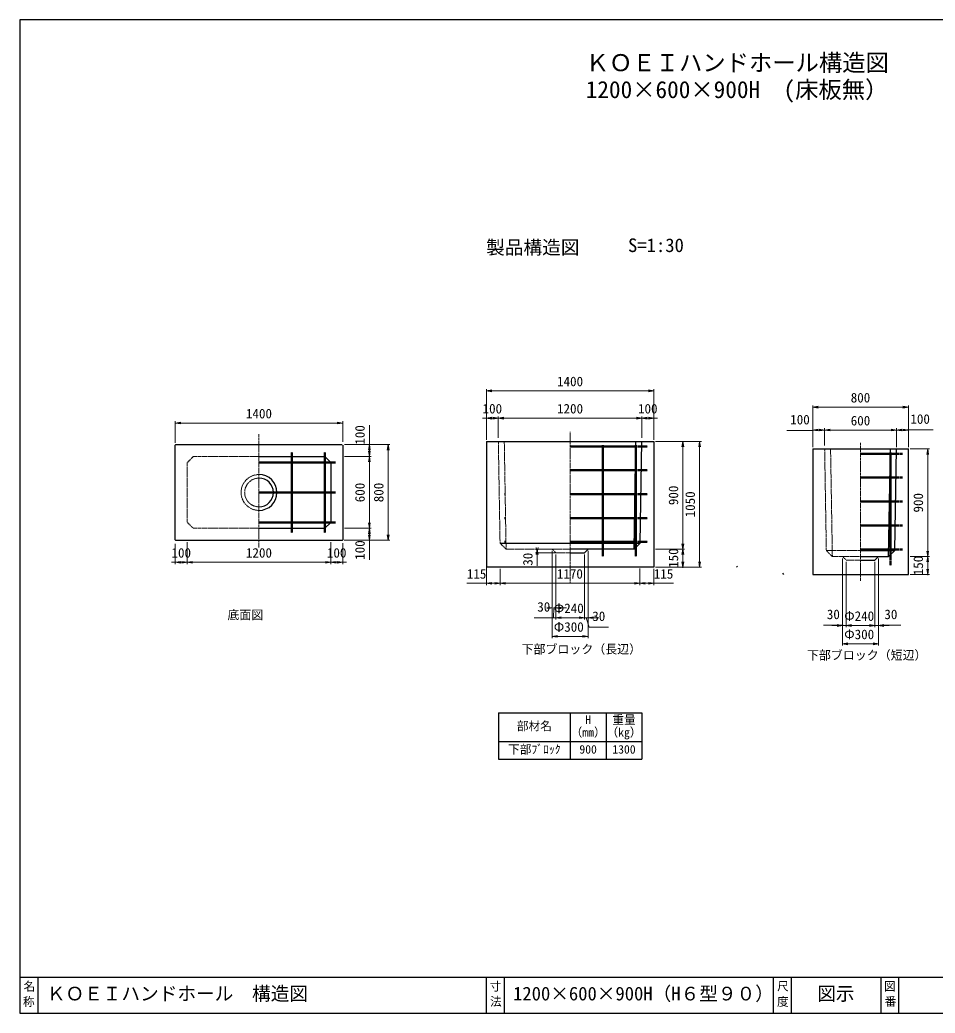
# Model space of a CAD drawing. Units: millimetres, scale not verified. Extents: x -200 to 200, y -138 to 139.
# Drawn here: x -199.6 to 55.6, y -138.2 to 138.8 of the extents above; entities that cross this region are included whole.
import ezdxf
from ezdxf.enums import TextEntityAlignment as Align

# ---------------------------------------------------------------- set-up
doc = ezdxf.new("R2010")
doc.units = ezdxf.units.MM
doc.linetypes.add('USER1', pattern=[12.95, 6.35, -3.175, 0.25, -3.175])
doc.linetypes.add('USER2', pattern=[4.7625, 3.175, -1.5875])
doc.layers.add('0-0', color=7, linetype='Continuous')
for name, color, linetype, lineweight in [('0-1_dims', 2, 'Continuous', 13), ('0-2_pen3実線', 7, 'Continuous', 25), ('0-3_pen4実線', 6, 'Continuous', 25), ('0-4_pen1一点', 4, 'USER1', 13), ('0-5_pen2破線', 3, 'USER2', 18), ('0-6_鉄筋１', 7, 'Continuous', 50), ('0-7_2', 7, 'USER2', 50)]:
    doc.layers.add(name, color=color, linetype=linetype, lineweight=lineweight)
doc.styles.add('ＭＳ ゴシック', font='')
doc.styles.get('ＭＳ ゴシック').set_extended_font_data('MS Gothic')

# ---------------------------------------------------------------- blocks, each defined once
blk = doc.blocks.new('部分図 1')
at = {"layer": '0-1_dims'}
for p, q in [((4202, 5097), (4202, 5521)), ((4202, 5506), (5602, 5506)), ((5602, 5097), (5602, 5521)), ((6931, 5050), (6931, 5385)), ((6931, 5370), (7731, 5370)), ((7731, 5050), (7731, 5385)), ((1600, 5071), (1600, 5252)), ((1600, 5237), (3000, 5237)), ((3000, 5081), (3000, 5252)), ((4202, 5278), (4170.04, 5278)), ((4202, 5112), (4202, 5293)), ((4202, 5278), (4301.72, 5278)), ((4301.72, 5113.66), (4301.72, 5293)), ((4301.72, 5113.66), (4301.72, 5293)), ((4301.72, 5278), (4333.68, 5278)), ((4301.72, 5278), (5502, 5278)), ((5502, 5278), (5470.18, 5278)), ((5502, 5112), (5502, 5293)), ((5502, 5112), (5502, 5293)), ((5502, 5278), (5602, 5278)), ((5602, 5112), (5602, 5293)), ((5602, 5278), (5633.82, 5278)), ((6931, 5035), (6931, 5192.91)), ((7031, 5177.91), (6931, 5177.91)), ((7031, 5049.96), (7031, 5192.91)), ((7031, 5064.96), (7031, 5192.91)), ((7631, 5177.91), (7031, 5177.91)), ((7631, 5035), (7631, 5192.91)), ((7631, 5035), (7631, 5192.91)), ((7731, 5177.91), (7631, 5177.91)), ((7731, 5035), (7731, 5192.91)), ((5617, 5082), (5860, 5082)), ((5617, 5082), (6000, 5082)), ((5845, 5082), (5845, 4182)), ((5985, 5082), (5985, 4032)), ((3015, 5056), (3238, 5056)), ((3015, 5056), (3395, 5056)), ((3380, 4256), (3380, 5056)), ((7746, 5020), (7908, 5020)), ((7893, 5020), (7893, 4120)), ((3015, 4956), (3238, 4956)), ((3015, 4956), (3238, 4956)), ((3223, 4356), (3223, 4956)), ((3015, 4356), (3238, 4356)), ((3015, 4356), (3238, 4356)), ((3223, 4256.38), (3223, 4356)), ((1700, 4241), (1700, 4057)), ((1700, 4241), (1700, 4057)), ((2900, 4241), (2900, 4057)), ((2900, 4241), (2900, 4057)), ((3011.91, 4256.38), (3238, 4256.38)), ((3026.91, 4256), (3395, 4256)), ((3223, 4256.38), (3223, 4092.74)), ((1600, 4226), (1600, 4057)), ((3000, 4231.55), (3000, 4057)), ((4202, 4216.57), (4202, 3881)), ((4799, 4182), (4612, 4182)), ((4752, 4167), (4752, 3674.75)), ((5052, 4167), (5052, 3592.93)), ((5617, 4182), (5860, 4182)), ((5617, 4182), (5860, 4182)), ((5845, 4182), (5845, 4188.82)), ((5845, 4182), (5845, 4032)), ((1600, 4072), (1568.18, 4072)), ((1600, 4072), (1700, 4072)), ((1700, 4072), (1731.82, 4072)), ((1700, 4072), (2900, 4072)), ((2900, 4072), (2868.18, 4072)), ((2900, 4072), (3000, 4072)), ((3000, 4072), (3031.82, 4072)), ((4799, 4152), (4612, 4152)), ((4752, 4152), (4752, 3436.75)), ((4782, 4137), (4782, 3674.75)), ((4782, 4122), (4782, 3592.93)), ((5022, 4137), (5022, 3592.93)), ((5022, 4122), (5022, 3592.93)), ((5052, 4139), (5052, 3436.75)), ((7181, 4105), (7181, 3528)), ((7181, 4105), (7181, 3374.93)), ((7210.93, 4074.93), (7210.93, 3528)), ((7450.93, 4074.93), (7450.93, 3528)), ((7481, 4105), (7481, 3374.93)), ((7481, 4105), (7481, 3528)), ((7746, 4120), (7908, 4120)), ((7746, 4120), (7908, 4120)), ((7893, 4120), (7893, 4126.82)), ((7893, 4120), (7893, 3970)), ((4316.17, 4017), (4316.17, 3881)), ((4316.17, 4002), (4316.17, 3881)), ((5484.53, 4018.96), (5484.53, 3881)), ((5484.53, 4003.96), (5484.53, 3881)), ((5602, 4017), (5602, 3881)), ((5617, 4032), (5860, 4032)), ((5632, 4032), (6000, 4032)), ((5845, 4032), (5845, 4025.18)), ((7210.93, 4059.93), (7210.93, 3528)), ((7450.93, 4059.93), (7450.93, 3528)), ((7746, 3970), (7908, 3970)), ((7893, 3970), (7893, 3963.18)), ((4202, 3896), (4038.36, 3896)), ((4202, 3896), (4316.17, 3896)), ((4316.17, 3896), (5484.53, 3896)), ((4763.82, 3689.75), (4782, 3689.75)), ((4782, 3689.75), (4872, 3689.75)), ((4782, 3607.93), (4765.64, 3607.93)), ((4782, 3607.93), (5022, 3607.93)), ((5022, 3607.93), (4932, 3607.93)), ((5022, 3607.93), (5038.36, 3607.93)), ((5022, 3607.93), (5052, 3607.93)), ((5052, 3607.93), (5142, 3607.93)), ((7181, 3543), (7091, 3543)), ((7181, 3543), (7210.93, 3543)), ((7210.93, 3543), (7194.57, 3543)), ((7210.93, 3543), (7450.93, 3543)), ((7210.93, 3543), (7300.93, 3543)), ((7450.93, 3543), (7360.93, 3543)), ((7450.93, 3543), (7467.3, 3543)), ((7450.93, 3543), (7481, 3543)), ((7481, 3543), (7571, 3543)), ((4752, 3451.75), (5052, 3451.75)), ((7181, 3389.93), (7481, 3389.93))]:
    blk.add_line(p, q, dxfattribs=at)
at = {"layer": '0-1_dims', "color": 7}
for p, q in [((4202, 4039.07), (4209.07, 4032)), ((6302, 4039.07), (6294.93, 4032))]:
    blk.add_line(p, q, dxfattribs=at)
at = {"layer": '0-1_dims'}
for points in [[(4247, 5513.5), (4202, 5506), (4247, 5498.5)], [(5557, 5498.5), (5602, 5506), (5557, 5513.5)], [(6976, 5377.5), (6931, 5370), (6976, 5362.5)], [(7686, 5362.5), (7731, 5370), (7686, 5377.5)], [(1645, 5244.5), (1600, 5237), (1645, 5229.5)], [(2955, 5229.5), (3000, 5237), (2955, 5244.5)], [(4247, 5285.5), (4202, 5278), (4247, 5270.5)], [(4256.72, 5270.5), (4301.72, 5278), (4256.72, 5285.5)], [(4346.72, 5285.5), (4301.72, 5278), (4346.72, 5270.5)], [(5457, 5270.5), (5502, 5278), (5457, 5285.5)], [(5547, 5285.5), (5502, 5278), (5547, 5270.5)], [(5557, 5270.5), (5602, 5278), (5557, 5285.5)], [(3223, 4956), (3223, 5056), (3223, 5219.64)], [(6981, 5177.91), (6934.09, 5174.18), (6715.91, 5174.18)], [(6976, 5185.41), (6931, 5177.91), (6976, 5170.41)], [(6986, 5170.41), (7031, 5177.91), (6986, 5185.41)], [(7076, 5185.41), (7031, 5177.91), (7076, 5170.41)], [(7586, 5170.41), (7631, 5177.91), (7586, 5185.41)], [(7676, 5185.41), (7631, 5177.91), (7676, 5170.41)], [(7681, 5177.91), (7720.91, 5179.18), (7939.09, 5179.18)], [(7686, 5170.41), (7731, 5177.91), (7686, 5185.41)], [(5852.5, 5037), (5845, 5082), (5837.5, 5037)], [(5992.5, 5037), (5985, 5082), (5977.5, 5037)], [(3230.5, 5011), (3223, 5056), (3215.5, 5011)], [(3215.5, 5001), (3223, 4956), (3230.5, 5001)], [(3387.5, 5011), (3380, 5056), (3372.5, 5011)], [(7900.5, 4975), (7893, 5020), (7885.5, 4975)], [(3230.5, 4911), (3223, 4956), (3215.5, 4911)], [(3215.5, 4401), (3223, 4356), (3230.5, 4401)], [(3230.5, 4311), (3223, 4356), (3215.5, 4311)], [(3215.5, 4301.38), (3223, 4256.38), (3230.5, 4301.38)], [(3372.5, 4301), (3380, 4256), (3387.5, 4301)], [(4619.5, 4197), (4627, 4152), (4634.5, 4197)], [(4634.5, 4137), (4627, 4182), (4619.5, 4137)], [(4627, 4182), (4627, 4152), (4627, 4043)], [(5837.5, 4227), (5845, 4182), (5852.5, 4227)], [(5852.5, 4137), (5845, 4182), (5837.5, 4137)], [(7885.5, 4165), (7893, 4120), (7900.5, 4165)], [(1645, 4079.5), (1600, 4072), (1645, 4064.5)], [(1655, 4064.5), (1700, 4072), (1655, 4079.5)], [(1745, 4079.5), (1700, 4072), (1745, 4064.5)], [(2855, 4064.5), (2900, 4072), (2855, 4079.5)], [(2945, 4079.5), (2900, 4072), (2945, 4064.5)], [(2955, 4064.5), (3000, 4072), (2955, 4079.5)], [(5837.5, 4077), (5845, 4032), (5852.5, 4077)], [(5977.5, 4077), (5985, 4032), (5992.5, 4077)], [(7900.5, 4075), (7893, 4120), (7885.5, 4075)], [(7885.5, 4015), (7893, 3970), (7900.5, 4015)], [(4247, 3903.5), (4202, 3896), (4247, 3888.5)], [(4271.17, 3888.5), (4316.17, 3896), (4271.17, 3903.5)], [(4361.17, 3903.5), (4316.17, 3896), (4361.17, 3888.5)], [(5439.53, 3888.5), (5484.53, 3896), (5439.53, 3903.5)], [(5529.53, 3903.5), (5484.53, 3896), (5529.53, 3888.5)], [(5484.53, 3896), (5602, 3896), (5765.64, 3896)], [(5557, 3888.5), (5602, 3896), (5557, 3903.5)], [(4767, 3689.75), (4763.82, 3607.93), (4600.18, 3607.93)], [(4707, 3682.25), (4752, 3689.75), (4707, 3697.25)], [(4827, 3697.25), (4782, 3689.75), (4827, 3682.25)], [(4827, 3615.43), (4782, 3607.93), (4827, 3600.43)], [(4977, 3600.43), (5022, 3607.93), (4977, 3615.43)], [(4977, 3600.43), (5022, 3607.93), (4977, 3615.43)], [(5037, 3607.93), (5060.18, 3529.18), (5223.82, 3529.18)], [(5097, 3615.43), (5052, 3607.93), (5097, 3600.43)], [(7195.97, 3543), (7185.82, 3545.18), (7022.18, 3545.18)], [(7136, 3535.5), (7181, 3543), (7136, 3550.5)], [(7255.93, 3550.5), (7210.93, 3543), (7255.93, 3535.5)], [(7255.93, 3550.5), (7210.93, 3543), (7255.93, 3535.5)], [(7405.93, 3535.5), (7450.93, 3543), (7405.93, 3550.5)], [(7405.93, 3535.5), (7450.93, 3543), (7405.93, 3550.5)], [(7465.97, 3543), (7503.18, 3545.18), (7666.82, 3545.18)], [(7526, 3550.5), (7481, 3543), (7526, 3535.5)], [(4797, 3459.25), (4752, 3451.75), (4797, 3444.25)], [(5007, 3444.25), (5052, 3451.75), (5007, 3459.25)], [(7226, 3397.43), (7181, 3389.93), (7226, 3382.43)], [(7436, 3382.43), (7481, 3389.93), (7436, 3397.43)]]:
    blk.add_lwpolyline(points, dxfattribs=at)
at = {"layer": '0-2_pen3実線'}
for p, q in [((4202, 5082), (5602, 5082)), ((4202, 5082), (4202, 4032)), ((5437.42, 4182), (5452.41, 5081.75)), ((5487.83, 4231.57), (5502, 5082)), ((5602, 5082), (5602, 4032)), ((1600, 4261), (1600, 5051)), ((1605, 5056), (2995, 5056)), ((3000, 5051), (3000, 4261)), ((6931, 5020), (7731, 5020)), ((6931, 5020), (6931, 3970)), ((7566.42, 4120), (7581.41, 5019.75)), ((7616.83, 4169.57), (7631, 5020)), ((7731, 3970), (7731, 5020)), ((2300, 4956), (2850, 4956)), ((2850, 4956), (2900, 4906)), ((2900, 4906), (2900, 4406)), ((2850, 4356), (2900, 4406)), ((2300, 4356), (2850, 4356)), ((1605, 4256), (2995, 4256)), ((4316.17, 4231.57), (5487.83, 4231.57)), ((5437.42, 4182), (4902, 4182)), ((5052, 4182), (5022, 4152)), ((5487.83, 4231.57), (5437.42, 4182)), ((7331, 4170), (7616.83, 4170)), ((7616.83, 4169.57), (7566.42, 4120)), ((4902, 4152), (5022, 4152)), ((7331, 4120), (7566.42, 4120)), ((7331, 4089.93), (7450.93, 4089.93)), ((7481, 4120), (7451, 4090)), ((5602, 4032), (4202, 4032)), ((6691, 3970), (6681, 3980)), ((6931, 3970), (7731, 3970)), ((4903, 2813.5), (4903, 2423.5)), ((5203, 2813.5), (5203, 2423.5)), ((4303, 2573.5), (5503, 2573.5)), ((450, 600), (450, 300)), ((4350, 600), (4350, 300)), ((6750, 600), (6750, 300)), ((7650, 600), (7650, 300))]:
    blk.add_line(p, q, dxfattribs=at)
for centre, radius, start, end in [((1605, 5051), 5, 90, 180), ((2300, 4656), 150, 270, 90), ((2300, 4656), 120, 0, 90), ((2300, 4656), 120, 270, 0), ((1605, 4261), 5, 180, 270), ((2995, 4261), 5, 270, 0)]:
    blk.add_arc(centre, radius, start, end, dxfattribs=at)
at = {"layer": '0-3_pen4実線'}
for p, q in [((4303, 2813.5), (5503, 2813.5)), ((4303, 2813.5), (4303, 2423.5)), ((5503, 2813.5), (5503, 2423.5)), ((4303, 2423.5), (5503, 2423.5)), ((300, 600), (12300, 600)), ((4200, 600), (4200, 300)), ((6600, 600), (6600, 300)), ((7500, 600), (7500, 300))]:
    blk.add_line(p, q, dxfattribs=at)
blk.add_lwpolyline([(300, 300), (12300, 300), (12300, 8610), (300, 8610)], close=True, dxfattribs=at)
at = {"layer": '0-4_pen1一点'}
for p, q in [((4902, 5163), (4902, 3896)), ((2300, 5143), (2300, 4197)), ((7331, 5070), (7331, 3915))]:
    blk.add_line(p, q, dxfattribs=at)
at = {"layer": '0-5_pen2破線'}
for p, q in [((4316.17, 4231.57), (4302, 5082)), ((4366.58, 4182), (4351.59, 5081.75)), ((7045.17, 4169.57), (7031, 5020)), ((7095.58, 4120), (7080.59, 5019.75)), ((1750, 4956), (1700, 4906)), ((1700, 4906), (1700, 4406)), ((1750, 4956), (2300, 4956)), ((1700, 4406), (1750, 4356)), ((1750, 4356), (2300, 4356)), ((4316.17, 4231.57), (4366.58, 4182)), ((4902, 4182), (4366.58, 4182)), ((4752, 4182), (4782, 4152)), ((7045.17, 4170), (7331, 4170)), ((7045.17, 4169.57), (7095.58, 4120)), ((4782, 4152), (4902, 4152)), ((7095.58, 4120), (7331, 4120)), ((7181, 4120), (7211, 4090)), ((7210.93, 4089.93), (7331, 4089.93))]:
    blk.add_line(p, q, dxfattribs=at)
for radius in [150, 120]:
    blk.add_arc((2300, 4656), radius, 90, 270, dxfattribs=at)
at = {"layer": '0-6_鉄筋１'}
for p, q in [((4352, 5042), (4352.25, 5042)), ((4902, 5042), (5452, 5042)), ((5177, 4170), (5177, 5052)), ((5452, 4170), (5452, 5052)), ((7581, 4095), (7581, 4990)), ((2300, 4906), (2888.5, 4906)), ((2575, 4367.5), (2575, 4944.5)), ((2850, 4367.5), (2850, 4944.5)), ((7081, 4980), (7081.25, 4980)), ((7331, 4980), (7581, 4980)), ((4352, 4842), (4355.58, 4842)), ((4902, 4842), (5452, 4842)), ((7331, 4780), (7581, 4780)), ((2300, 4656), (2888.5, 4656)), ((4352, 4642), (4358.91, 4642)), ((4902, 4642), (5452, 4642)), ((7331, 4580), (7581, 4580)), ((2300, 4406), (2888.5, 4406)), ((4352, 4442), (4362.25, 4442)), ((4902, 4442), (5452, 4442)), ((7331, 4380), (7581, 4380)), ((4352, 4242), (4365.58, 4242)), ((4902, 4242), (5452, 4242)), ((7331, 4180), (7581, 4180))]:
    blk.add_line(p, q, dxfattribs=at)
at = {"layer": '0-7_2'}
for p, q in [((2575, 4944.5), (2575, 4994.5)), ((2850, 4944.5), (2850, 4994.5)), ((5452, 5042), (5552, 5042)), ((2888.5, 4906), (2938.5, 4906)), ((7581, 4980), (7681, 4980)), ((5452, 4842), (5552, 4842)), ((7581, 4780), (7681, 4780)), ((2888.5, 4656), (2938.5, 4656)), ((5452, 4642), (5552, 4642)), ((7581, 4580), (7681, 4580)), ((2888.5, 4406), (2938.5, 4406)), ((5452, 4442), (5552, 4442)), ((2575, 4367.5), (2575, 4317.5)), ((2850, 4367.5), (2850, 4317.5)), ((7581, 4380), (7681, 4380)), ((5452, 4242), (5552, 4242)), ((5177, 4170), (5177, 4120)), ((5452, 4170), (5452, 4120)), ((7581, 4180), (7681, 4180)), ((7581, 4095), (7581, 4045))]:
    blk.add_line(p, q, dxfattribs=at)
at = {"layer": '0-1_dims', "color": 7, "style": 'ＭＳ ゴシック'}
for s, height, p in [('1400', 79.98, (4792.91, 5521)), ('800', 79.98, (7249.18, 5385)), ('1400', 79.98, (2190.91, 5252)), ('100', 79.98, (4170.04, 5293)), ('1200', 79.98, (4792.77, 5293)), ('100', 79.98, (5470.18, 5293)), ('100', 79.98, (6743.18, 5201.45)), ('600', 79.98, (7249.18, 5192.91)), ('100', 79.98, (7748.18, 5206.45)), ('100', 79.98, (1568.18, 4087)), ('1200', 79.98, (2190.91, 4087)), ('100', 79.98, (2868.18, 4087)), ('115', 79.98, (4038.36, 3911)), ('1170', 79.98, (4791.26, 3911)), ('115', 79.98, (5602, 3911)), ('底面図', 73.31, (2036, 3573)), ('30', 79.98, (4627.45, 3635.2)), ('Φ240', 79.98, (4765.64, 3622.93)), ('30', 79.98, (5087.45, 3556.45)), ('30', 79.98, (7049.45, 3572.45)), ('Φ240', 79.98, (7194.57, 3558)), ('30', 79.98, (7530.45, 3572.45)), ('Φ300', 79.98, (4765.64, 3466.75)), ('Φ300', 79.98, (7194.64, 3404.93)), ('下部ブロック（長辺）', 73.31, (4496, 3286))]:
    blk.add_text(s, height=height, dxfattribs=at).set_placement(p, align=Align.BOTTOM_LEFT)
for s, height, p in [('100', 79.98, (3208, 5056)), ('600', 79.98, (3208, 4574.18)), ('800', 79.98, (3365, 4574.18)), ('900', 79.98, (5830, 4550.18)), ('1050', 79.98, (5970, 4447.91)), ('900', 79.98, (7878, 4488.18)), ('100', 79.98, (3208, 4092.74)), ('150', 79.98, (5830, 4025.18)), ('30', 79.91, (4612, 4043)), ('150', 79.98, (7878, 3963.18))]:
    blk.add_text(s, height=height, rotation=90, dxfattribs=at).set_placement(p, align=Align.BOTTOM_LEFT)
at = {"layer": '0-2_pen3実線', "style": 'ＭＳ ゴシック'}
for s, height, p in [('\u3000製品構造図\u3000', 114.4, (4044, 6615.02)), ('S=1:30', 114.4, (5386.65, 6633.02)), ('部材名', 71.47, (4456.77, 2644.76)), ('H', 71.47, (5028.63, 2697.25)), ('重量', 71.47, (5255.52, 2697.26)), ('（mm）', 71.49, (4906.73, 2592.24)), ('（kg）', 71.49, (5206.73, 2592.24)), ('下部ﾌﾞﾛｯｸ', 71.48, (4383.64, 2449.75)), ('900', 71.47, (4979.89, 2449.76)), ('1300', 71.47, (5255.51, 2449.76)), ('名', 71.47, (330.86, 466.05)), ('ＫＯＥＩハンドホール\u3000構造図', 114.4, (525, 372)), ('寸', 71.38, (4229.1, 466.63)), ('1200×600×900H（H６型９０）', 114.4, (4425, 372.01)), ('尺', 71.42, (6633.3, 467.75)), ('図示', 114.3, (6969.04, 372.02)), ('図', 71.42, (7527.6, 467)), ('称', 71.43, (325.72, 337.31)), ('法', 71.44, (4232.55, 339.37)), ('度', 71.44, (6632.55, 339)), ('番', 71.42, (7533.3, 339.75))]:
    blk.add_text(s, height=height, dxfattribs=at).set_placement(p, align=Align.BOTTOM_LEFT)
at = {"layer": '0-3_pen4実線', "style": 'ＭＳ ゴシック'}
for s, p in [('\u3000ＫＯＥＩハンドホール構造図\u3000', (4837.55, 8137.5)), ('1200×600×900H\u3000(床板無）', (5032.51, 7912.5))]:
    blk.add_text(s, height=143, dxfattribs=at).set_placement(p, align=Align.BOTTOM_LEFT)
at = {"layer": '0-6_鉄筋１', "style": 'ＭＳ ゴシック'}
blk.add_text('下部ブロック（短辺）', height=73.31, dxfattribs=at).set_placement((6883, 3236), align=Align.BOTTOM_LEFT)

msp = doc.modelspace()

# ---------------------------------------------------------------- block references
at = {"layer": '0-0', "xscale": 0.03333333, "yscale": 0.03333333}
msp.add_blockref('部分図 1', (-209.6, -148.2), dxfattribs=at)

doc.saveas('drawing.dxf')
